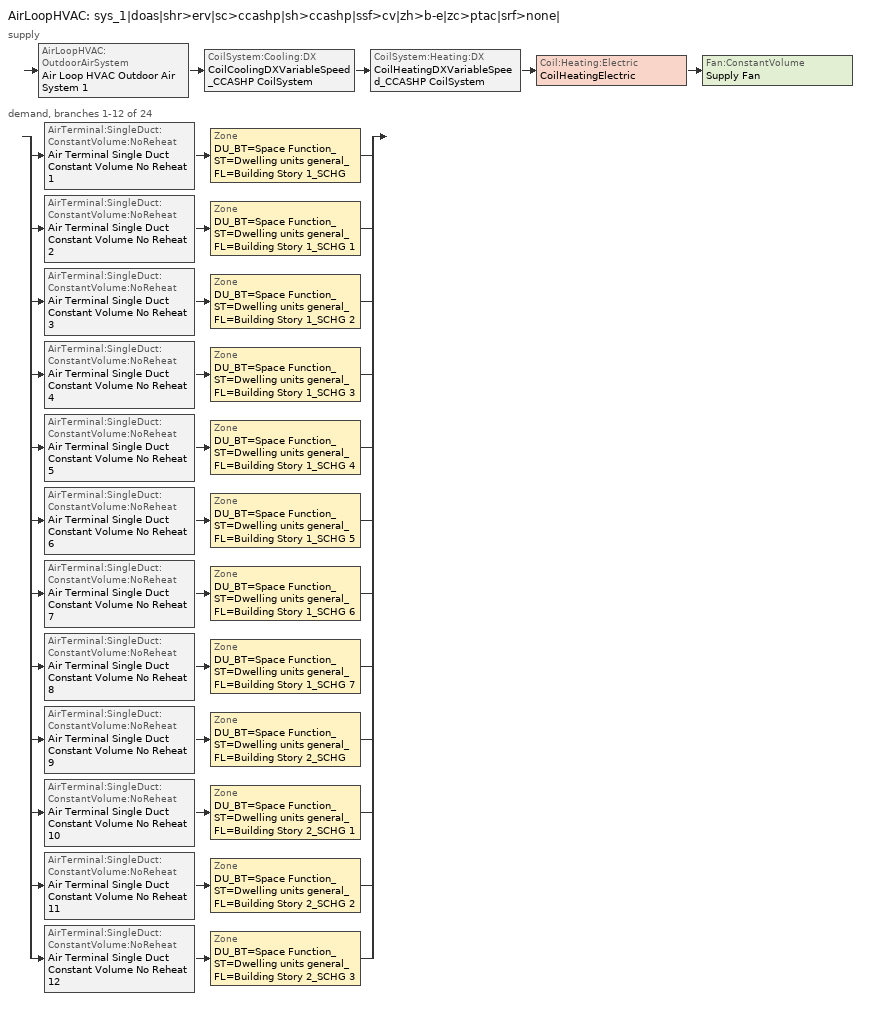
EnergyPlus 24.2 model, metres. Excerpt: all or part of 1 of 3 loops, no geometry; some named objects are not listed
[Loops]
AirLoopHVAC 'sys_1|doas|shr>erv|sc>ccashp|sh>ccashp|ssf>cv|zh>b-e|zc>ptac|srf>none|'
 supply: AirLoopHVAC:OutdoorAirSystem 'Air Loop HVAC Outdoor Air System 1' > CoilSystem:Cooling:DX 'CoilCoolingDXVariableSpeed_CCASHP CoilSystem' > CoilSystem:Heating:DX 'CoilHeatingDXVariableSpeed_CCASHP CoilSystem' > Coil:Heating:Electric 'CoilHeatingElectric' > Fan:ConstantVolume 'Supply Fan'
 demand, branches 1-12 of 24: split
  | AirTerminal:SingleDuct:ConstantVolume:NoReheat 'Air Terminal Single Duct Constant Volume No Reheat 1' > Zone 'DU_BT=Space Function_ST=Dwelling units general_FL=Building Story 1_SCHG'
  | AirTerminal:SingleDuct:ConstantVolume:NoReheat 'Air Terminal Single Duct Constant Volume No Reheat 2' > Zone 'DU_BT=Space Function_ST=Dwelling units general_FL=Building Story 1_SCHG 1'
  | AirTerminal:SingleDuct:ConstantVolume:NoReheat 'Air Terminal Single Duct Constant Volume No Reheat 3' > Zone 'DU_BT=Space Function_ST=Dwelling units general_FL=Building Story 1_SCHG 2'
  | AirTerminal:SingleDuct:ConstantVolume:NoReheat 'Air Terminal Single Duct Constant Volume No Reheat 4' > Zone 'DU_BT=Space Function_ST=Dwelling units general_FL=Building Story 1_SCHG 3'
  | AirTerminal:SingleDuct:ConstantVolume:NoReheat 'Air Terminal Single Duct Constant Volume No Reheat 5' > Zone 'DU_BT=Space Function_ST=Dwelling units general_FL=Building Story 1_SCHG 4'
  | AirTerminal:SingleDuct:ConstantVolume:NoReheat 'Air Terminal Single Duct Constant Volume No Reheat 6' > Zone 'DU_BT=Space Function_ST=Dwelling units general_FL=Building Story 1_SCHG 5'
  | AirTerminal:SingleDuct:ConstantVolume:NoReheat 'Air Terminal Single Duct Constant Volume No Reheat 7' > Zone 'DU_BT=Space Function_ST=Dwelling units general_FL=Building Story 1_SCHG 6'
  | AirTerminal:SingleDuct:ConstantVolume:NoReheat 'Air Terminal Single Duct Constant Volume No Reheat 8' > Zone 'DU_BT=Space Function_ST=Dwelling units general_FL=Building Story 1_SCHG 7'
  | AirTerminal:SingleDuct:ConstantVolume:NoReheat 'Air Terminal Single Duct Constant Volume No Reheat 9' > Zone 'DU_BT=Space Function_ST=Dwelling units general_FL=Building Story 2_SCHG'
  | AirTerminal:SingleDuct:ConstantVolume:NoReheat 'Air Terminal Single Duct Constant Volume No Reheat 10' > Zone 'DU_BT=Space Function_ST=Dwelling units general_FL=Building Story 2_SCHG 1'
  | AirTerminal:SingleDuct:ConstantVolume:NoReheat 'Air Terminal Single Duct Constant Volume No Reheat 11' > Zone 'DU_BT=Space Function_ST=Dwelling units general_FL=Building Story 2_SCHG 2'
  | AirTerminal:SingleDuct:ConstantVolume:NoReheat 'Air Terminal Single Duct Constant Volume No Reheat 12' > Zone 'DU_BT=Space Function_ST=Dwelling units general_FL=Building Story 2_SCHG 3'
[ZoneControl:Thermostat] Temperature Difference Between Cutout And Setpoint {deltaC}=0
Name | Zone or ZoneList | Control Type Schedule | Control 1
DU_BT=Space Function_ST=Dwelling units general_FL=Building Story 1_SCHG Thermostat | DU_BT=Space Function_ST=Dwelling units general_FL=Building Story 1_SCHG | DU_BT=Space Function_ST=Dwelling units general_FL=Building Story 1_SCHG Thermostat Schedule | Space Function Dwelling units general Thermostat 49
DU_BT=Space Function_ST=Dwelling units general_FL=Building Story 1_SCHG 1 Thermostat | DU_BT=Space Function_ST=Dwelling units general_FL=Building Story 1_SCHG 1 | DU_BT=Space Function_ST=Dwelling units general_FL=Building Story 1_SCHG 1 Thermostat Schedule | Space Function Dwelling units general Thermostat 52
DU_BT=Space Function_ST=Dwelling units general_FL=Building Story 1_SCHG 2 Thermostat | DU_BT=Space Function_ST=Dwelling units general_FL=Building Story 1_SCHG 2 | DU_BT=Space Function_ST=Dwelling units general_FL=Building Story 1_SCHG 2 Thermostat Schedule | Space Function Dwelling units general Thermostat 53
DU_BT=Space Function_ST=Dwelling units general_FL=Building Story 1_SCHG 3 Thermostat | DU_BT=Space Function_ST=Dwelling units general_FL=Building Story 1_SCHG 3 | DU_BT=Space Function_ST=Dwelling units general_FL=Building Story 1_SCHG 3 Thermostat Schedule | Space Function Dwelling units general Thermostat 56
DU_BT=Space Function_ST=Dwelling units general_FL=Building Story 1_SCHG 4 Thermostat | DU_BT=Space Function_ST=Dwelling units general_FL=Building Story 1_SCHG 4 | DU_BT=Space Function_ST=Dwelling units general_FL=Building Story 1_SCHG 4 Thermostat Schedule | Space Function Dwelling units general Thermostat 60
DU_BT=Space Function_ST=Dwelling units general_FL=Building Story 1_SCHG 5 Thermostat | DU_BT=Space Function_ST=Dwelling units general_FL=Building Story 1_SCHG 5 | DU_BT=Space Function_ST=Dwelling units general_FL=Building Story 1_SCHG 5 Thermostat Schedule | Space Function Dwelling units general Thermostat 62
DU_BT=Space Function_ST=Dwelling units general_FL=Building Story 1_SCHG 6 Thermostat | DU_BT=Space Function_ST=Dwelling units general_FL=Building Story 1_SCHG 6 | DU_BT=Space Function_ST=Dwelling units general_FL=Building Story 1_SCHG 6 Thermostat Schedule | Space Function Dwelling units general Thermostat 68
DU_BT=Space Function_ST=Dwelling units general_FL=Building Story 1_SCHG 7 Thermostat | DU_BT=Space Function_ST=Dwelling units general_FL=Building Story 1_SCHG 7 | DU_BT=Space Function_ST=Dwelling units general_FL=Building Story 1_SCHG 7 Thermostat Schedule | Space Function Dwelling units general Thermostat 72
DU_BT=Space Function_ST=Dwelling units general_FL=Building Story 2_SCHG Thermostat | DU_BT=Space Function_ST=Dwelling units general_FL=Building Story 2_SCHG | DU_BT=Space Function_ST=Dwelling units general_FL=Building Story 2_SCHG Thermostat Schedule | Space Function Dwelling units general Thermostat 50
DU_BT=Space Function_ST=Dwelling units general_FL=Building Story 2_SCHG 1 Thermostat | DU_BT=Space Function_ST=Dwelling units general_FL=Building Story 2_SCHG 1 | DU_BT=Space Function_ST=Dwelling units general_FL=Building Story 2_SCHG 1 Thermostat Schedule | Space Function Dwelling units general Thermostat 54
DU_BT=Space Function_ST=Dwelling units general_FL=Building Story 2_SCHG 2 Thermostat | DU_BT=Space Function_ST=Dwelling units general_FL=Building Story 2_SCHG 2 | DU_BT=Space Function_ST=Dwelling units general_FL=Building Story 2_SCHG 2 Thermostat Schedule | Space Function Dwelling units general Thermostat 55
DU_BT=Space Function_ST=Dwelling units general_FL=Building Story 2_SCHG 3 Thermostat | DU_BT=Space Function_ST=Dwelling units general_FL=Building Story 2_SCHG 3 | DU_BT=Space Function_ST=Dwelling units general_FL=Building Story 2_SCHG 3 Thermostat Schedule | Space Function Dwelling units general Thermostat 58
[ThermostatSetpoint:DualSetpoint] Heating Setpoint Temperature Schedule=NECB-G-Thermostat Setpoint-Heating; Cooling Setpoint Temperature Schedule=NECB-G-Thermostat Setpoint-Cooling
Space Function Dwelling units general Thermostat 49; Space Function Dwelling units general Thermostat 52; Space Function Dwelling units general Thermostat 53; Space Function Dwelling units general Thermostat 56; Space Function Dwelling units general Thermostat 60; Space Function Dwelling units general Thermostat 62; Space Function Dwelling units general Thermostat 68; Space Function Dwelling units general Thermostat 72; Space Function Dwelling units general Thermostat 50; Space Function Dwelling units general Thermostat 54; Space Function Dwelling units general Thermostat 55; Space Function Dwelling units general Thermostat 58
[AirTerminal:SingleDuct:ConstantVolume:NoReheat] Availability Schedule=Always On Discrete; Maximum Air Flow Rate {m3/s}=AutoSize
Air Terminal Single Duct Constant Volume No Reheat 1; Air Terminal Single Duct Constant Volume No Reheat 2; Air Terminal Single Duct Constant Volume No Reheat 3; Air Terminal Single Duct Constant Volume No Reheat 4; Air Terminal Single Duct Constant Volume No Reheat 5; Air Terminal Single Duct Constant Volume No Reheat 6; Air Terminal Single Duct Constant Volume No Reheat 7; Air Terminal Single Duct Constant Volume No Reheat 8; Air Terminal Single Duct Constant Volume No Reheat 9; Air Terminal Single Duct Constant Volume No Reheat 10; Air Terminal Single Duct Constant Volume No Reheat 11; Air Terminal Single Duct Constant Volume No Reheat 12
[ZoneHVAC:PackagedTerminalAirConditioner] Availability Schedule=Always On Discrete; Cooling Supply Air Flow Rate {m3/s}=Autosize; Heating Supply Air Flow Rate {m3/s}=Autosize; No Load Supply Air Flow Rate {m3/s}=Autosize; No Load Supply Air Flow Rate Control Set To Low Speed=Yes; Cooling Outdoor Air Flow Rate {m3/s}=1e-06; Heating Outdoor Air Flow Rate {m3/s}=1e-06; No Load Outdoor Air Flow Rate {m3/s}=1e-06; Fan Placement=DrawThrough; Supply Air Fan Operating Mode Schedule=Always Off Discrete
Name | Supply Air Fan | Heating Coil | Cooling Coil
ZoneHVACPackagedTerminalAirConditioner | FanOnOff | CoilHeatingElectric 1 | CoilCoolingDXSingleSpeed_PTAC 14kBtu/hr 9.9EER
ZoneHVACPackagedTerminalAirConditioner 1 | FanOnOff 1 | CoilHeatingElectric 2 | CoilCoolingDXSingleSpeed_PTAC 1 21kBtu/hr 9.5EER
ZoneHVACPackagedTerminalAirConditioner 2 | FanOnOff 2 | CoilHeatingElectric 3 | CoilCoolingDXSingleSpeed_PTAC 2 21kBtu/hr 9.5EER
ZoneHVACPackagedTerminalAirConditioner 3 | FanOnOff 3 | CoilHeatingElectric 4 | CoilCoolingDXSingleSpeed_PTAC 3 21kBtu/hr 9.5EER
ZoneHVACPackagedTerminalAirConditioner 4 | FanOnOff 4 | CoilHeatingElectric 5 | CoilCoolingDXSingleSpeed_PTAC 4 14kBtu/hr 9.8EER
ZoneHVACPackagedTerminalAirConditioner 5 | FanOnOff 5 | CoilHeatingElectric 6 | CoilCoolingDXSingleSpeed_PTAC 5 21kBtu/hr 9.5EER
ZoneHVACPackagedTerminalAirConditioner 6 | FanOnOff 6 | CoilHeatingElectric 7 | CoilCoolingDXSingleSpeed_PTAC 6 14kBtu/hr 9.9EER
ZoneHVACPackagedTerminalAirConditioner 7 | FanOnOff 7 | CoilHeatingElectric 8 | CoilCoolingDXSingleSpeed_PTAC 7 14kBtu/hr 9.8EER
ZoneHVACPackagedTerminalAirConditioner 8 | FanOnOff 8 | CoilHeatingElectric 9 | CoilCoolingDXSingleSpeed_PTAC 8 15kBtu/hr 9.5EER
ZoneHVACPackagedTerminalAirConditioner 9 | FanOnOff 9 | CoilHeatingElectric 10 | CoilCoolingDXSingleSpeed_PTAC 9 15kBtu/hr 9.5EER
ZoneHVACPackagedTerminalAirConditioner 10 | FanOnOff 10 | CoilHeatingElectric 11 | CoilCoolingDXSingleSpeed_PTAC 10 23kBtu/hr 9.5EER
ZoneHVACPackagedTerminalAirConditioner 11 | FanOnOff 11 | CoilHeatingElectric 12 | CoilCoolingDXSingleSpeed_PTAC 11 23kBtu/hr 9.5EER
[Fan:OnOff] Availability Schedule=Always On Discrete; Fan Total Efficiency=0.39975; Pressure Rise {Pa}=331.288; Maximum Flow Rate {m3/s}=Autosize; Motor Efficiency=0.615; Motor In Airstream Fraction=1
Name | Fan Power Ratio Function of Speed Ratio Curve | Fan Efficiency Ratio Function of Speed Ratio Curve
FanOnOff | Fan On Off Power Curve | Fan On Off Efficiency Curve
FanOnOff 1 | Fan On Off Power Curve 1 | Fan On Off Efficiency Curve 1
FanOnOff 2 | Fan On Off Power Curve 2 | Fan On Off Efficiency Curve 2
FanOnOff 3 | Fan On Off Power Curve 3 | Fan On Off Efficiency Curve 3
FanOnOff 4 | Fan On Off Power Curve 4 | Fan On Off Efficiency Curve 4
FanOnOff 5 | Fan On Off Power Curve 5 | Fan On Off Efficiency Curve 5
FanOnOff 6 | Fan On Off Power Curve 6 | Fan On Off Efficiency Curve 6
FanOnOff 7 | Fan On Off Power Curve 7 | Fan On Off Efficiency Curve 7
FanOnOff 8 | Fan On Off Power Curve 8 | Fan On Off Efficiency Curve 8
FanOnOff 9 | Fan On Off Power Curve 9 | Fan On Off Efficiency Curve 9
FanOnOff 10 | Fan On Off Power Curve 10 | Fan On Off Efficiency Curve 10
FanOnOff 11 | Fan On Off Power Curve 11 | Fan On Off Efficiency Curve 11
[Coil:Heating:Electric] Efficiency=1; Nominal Capacity {W}=Autosize
Name | Availability Schedule
CoilHeatingElectric 1; CoilHeatingElectric 2; CoilHeatingElectric 3; CoilHeatingElectric 4; CoilHeatingElectric 5; CoilHeatingElectric 6; CoilHeatingElectric 7; CoilHeatingElectric 8; CoilHeatingElectric 9; CoilHeatingElectric 10; CoilHeatingElectric 11; CoilHeatingElectric 12 | Always Off Discrete
CoilHeatingElectric | Always On Discrete
[Coil:Cooling:DX:SingleSpeed] Availability Schedule=Always On Discrete; Gross Rated Total Cooling Capacity {W}=Autosize; Gross Rated Sensible Heat Ratio=Autosize; Rated Air Flow Rate {m3/s}=Autosize; Rated Evaporator Fan Power Per Volume Flow Rate 2017 {W/(m3/s)}=773.3; Rated Evaporator Fan Power Per Volume Flow Rate 2023 {W/(m3/s)}=934.4; Total Cooling Capacity Function of Temperature Curve=DXCOOL-NECB2011-REF-CAPFT; Total Cooling Capacity Function of Flow Fraction Curve=DXCOOL-NECB2011-REF-CAPFFLOW; Energy Input Ratio Function of Temperature Curve=DXCOOL-NECB2011-REF-COOLEIRFT; Energy Input Ratio Function of Flow Fraction Curve=DXCOOL-NECB2011-REF-COOLEIRFFLOW; Part Load Fraction Correlation Curve=DXCOOL-NECB2011-REF-COOLPLFFPLR; Minimum Outdoor Dry-Bulb Temperature for Compressor Operation {C}=-25; Nominal Time for Condensate Removal to Begin {s}=0; Ratio of Initial Moisture Evaporation Rate and Steady State Latent Capacity=0; Maximum Cycling Rate {cycles/hr}=0; Latent Capacity Time Constant {s}=0; Condenser Type=AirCooled; Evaporative Condenser Effectiveness=0.9; Evaporative Condenser Air Flow Rate {m3/s}=Autosize; Evaporative Condenser Pump Rated Power Consumption {W}=Autosize; Crankcase Heater Capacity {W}=1e-06; Maximum Outdoor Dry-Bulb Temperature for Crankcase Heater Operation {C}=10; Basin Heater Capacity {W/K}=0; Basin Heater Setpoint Temperature {C}=2
Name | Gross Rated Cooling COP {W/W}
CoilCoolingDXSingleSpeed_PTAC 14kBtu/hr 9.9EER | 3.41891
CoilCoolingDXSingleSpeed_PTAC 1 21kBtu/hr 9.5EER; CoilCoolingDXSingleSpeed_PTAC 2 21kBtu/hr 9.5EER; CoilCoolingDXSingleSpeed_PTAC 3 21kBtu/hr 9.5EER; CoilCoolingDXSingleSpeed_PTAC 5 21kBtu/hr 9.5EER; CoilCoolingDXSingleSpeed_PTAC 8 15kBtu/hr 9.5EER; CoilCoolingDXSingleSpeed_PTAC 9 15kBtu/hr 9.5EER; CoilCoolingDXSingleSpeed_PTAC 10 23kBtu/hr 9.5EER; CoilCoolingDXSingleSpeed_PTAC 11 23kBtu/hr 9.5EER | 3.3002
CoilCoolingDXSingleSpeed_PTAC 4 14kBtu/hr 9.8EER | 3.40756
CoilCoolingDXSingleSpeed_PTAC 6 14kBtu/hr 9.9EER | 3.41867
CoilCoolingDXSingleSpeed_PTAC 7 14kBtu/hr 9.8EER | 3.40732
[ZoneHVAC:Baseboard:Convective:Electric] Availability Schedule=Always On Discrete; Heating Design Capacity {W}=Autosize; Efficiency=1
ZoneHVACBaseboardConvectiveElectric; ZoneHVACBaseboardConvectiveElectric 1; ZoneHVACBaseboardConvectiveElectric 2; ZoneHVACBaseboardConvectiveElectric 3; ZoneHVACBaseboardConvectiveElectric 4; ZoneHVACBaseboardConvectiveElectric 5; ZoneHVACBaseboardConvectiveElectric 6; ZoneHVACBaseboardConvectiveElectric 7; ZoneHVACBaseboardConvectiveElectric 8; ZoneHVACBaseboardConvectiveElectric 9; ZoneHVACBaseboardConvectiveElectric 10; ZoneHVACBaseboardConvectiveElectric 11
[Zone equipment]
DU_BT=Space Function_ST=Dwelling units general_FL=Building Story 1_SCHG: Air Terminal Single Duct Constant Volume No Reheat 1, ZoneHVACPackagedTerminalAirConditioner, ZoneHVACBaseboardConvectiveElectric
DU_BT=Space Function_ST=Dwelling units general_FL=Building Story 1_SCHG 1: Air Terminal Single Duct Constant Volume No Reheat 2, ZoneHVACPackagedTerminalAirConditioner 1, ZoneHVACBaseboardConvectiveElectric 1
DU_BT=Space Function_ST=Dwelling units general_FL=Building Story 1_SCHG 2: Air Terminal Single Duct Constant Volume No Reheat 3, ZoneHVACPackagedTerminalAirConditioner 2, ZoneHVACBaseboardConvectiveElectric 2
DU_BT=Space Function_ST=Dwelling units general_FL=Building Story 1_SCHG 3: Air Terminal Single Duct Constant Volume No Reheat 4, ZoneHVACPackagedTerminalAirConditioner 3, ZoneHVACBaseboardConvectiveElectric 3
DU_BT=Space Function_ST=Dwelling units general_FL=Building Story 1_SCHG 4: Air Terminal Single Duct Constant Volume No Reheat 5, ZoneHVACPackagedTerminalAirConditioner 4, ZoneHVACBaseboardConvectiveElectric 4
DU_BT=Space Function_ST=Dwelling units general_FL=Building Story 1_SCHG 5: Air Terminal Single Duct Constant Volume No Reheat 6, ZoneHVACPackagedTerminalAirConditioner 5, ZoneHVACBaseboardConvectiveElectric 5
DU_BT=Space Function_ST=Dwelling units general_FL=Building Story 1_SCHG 6: Air Terminal Single Duct Constant Volume No Reheat 7, ZoneHVACPackagedTerminalAirConditioner 6, ZoneHVACBaseboardConvectiveElectric 6
DU_BT=Space Function_ST=Dwelling units general_FL=Building Story 1_SCHG 7: Air Terminal Single Duct Constant Volume No Reheat 8, ZoneHVACPackagedTerminalAirConditioner 7, ZoneHVACBaseboardConvectiveElectric 7
DU_BT=Space Function_ST=Dwelling units general_FL=Building Story 2_SCHG: Air Terminal Single Duct Constant Volume No Reheat 9, ZoneHVACPackagedTerminalAirConditioner 8, ZoneHVACBaseboardConvectiveElectric 8
DU_BT=Space Function_ST=Dwelling units general_FL=Building Story 2_SCHG 1: Air Terminal Single Duct Constant Volume No Reheat 10, ZoneHVACPackagedTerminalAirConditioner 9, ZoneHVACBaseboardConvectiveElectric 9
DU_BT=Space Function_ST=Dwelling units general_FL=Building Story 2_SCHG 2: Air Terminal Single Duct Constant Volume No Reheat 11, ZoneHVACPackagedTerminalAirConditioner 10, ZoneHVACBaseboardConvectiveElectric 10
DU_BT=Space Function_ST=Dwelling units general_FL=Building Story 2_SCHG 3: Air Terminal Single Duct Constant Volume No Reheat 12, ZoneHVACPackagedTerminalAirConditioner 11, ZoneHVACBaseboardConvectiveElectric 11
[Sizing:Zone] Zone Cooling Design Supply Air Temperature Input Method=TemperatureDifference; Zone Cooling Design Supply Air Temperature {C}=13; Zone Cooling Design Supply Air Temperature Difference {deltaC}=11; Zone Heating Design Supply Air Temperature Input Method=TemperatureDifference; Zone Heating Design Supply Air Temperature {C}=43; Zone Heating Design Supply Air Temperature Difference {deltaC}=21; Zone Cooling Design Supply Air Humidity Ratio {kgWater/kgDryAir}=0.0085; Zone Heating Design Supply Air Humidity Ratio {kgWater/kgDryAir}=0.008; Zone Heating Sizing Factor=1.3; Zone Cooling Sizing Factor=1.1; Cooling Design Air Flow Method=DesignDay; Cooling Design Air Flow Rate {m3/s}=0; Cooling Minimum Air Flow per Zone Floor Area {m3/s-m2}=0.000762; Cooling Minimum Air Flow {m3/s}=0; Cooling Minimum Air Flow Fraction=0; Heating Design Air Flow Method=DesignDay; Heating Design Air Flow Rate {m3/s}=0; Heating Maximum Air Flow per Zone Floor Area {m3/s-m2}=0.002032; Heating Maximum Air Flow {m3/s}=0.141576; Heating Maximum Air Flow Fraction=0.3; Account for Dedicated Outdoor Air System=No; Zone Load Sizing Method=Sensible Load Only No Latent Load; Zone Latent Cooling Design Supply Air Humidity Ratio Input Method=HumidityRatioDifference; Zone Cooling Design Supply Air Humidity Ratio Difference {kgWater/kgDryAir}=0.005; Zone Latent Heating Design Supply Air Humidity Ratio Input Method=HumidityRatioDifference; Zone Humidification Design Supply Air Humidity Ratio Difference {kgWater/kgDryAir}=0.005; Type of Space Sum to Use=Coincident
Name | Design Specification Outdoor Air Object
DU_BT=Space Function_ST=Dwelling units general_FL=Building Story 1_SCHG | DU_BT=Space Function_ST=Dwelling units general_FL=Building Story 1_SCHG DSOA Space List
DU_BT=Space Function_ST=Dwelling units general_FL=Building Story 1_SCHG 1 | DU_BT=Space Function_ST=Dwelling units general_FL=Building Story 1_SCHG 1 DSOA Space List
DU_BT=Space Function_ST=Dwelling units general_FL=Building Story 1_SCHG 2 | DU_BT=Space Function_ST=Dwelling units general_FL=Building Story 1_SCHG 2 DSOA Space List
DU_BT=Space Function_ST=Dwelling units general_FL=Building Story 1_SCHG 3 | DU_BT=Space Function_ST=Dwelling units general_FL=Building Story 1_SCHG 3 DSOA Space List
DU_BT=Space Function_ST=Dwelling units general_FL=Building Story 1_SCHG 4 | DU_BT=Space Function_ST=Dwelling units general_FL=Building Story 1_SCHG 4 DSOA Space List
DU_BT=Space Function_ST=Dwelling units general_FL=Building Story 1_SCHG 5 | DU_BT=Space Function_ST=Dwelling units general_FL=Building Story 1_SCHG 5 DSOA Space List
DU_BT=Space Function_ST=Dwelling units general_FL=Building Story 1_SCHG 6 | DU_BT=Space Function_ST=Dwelling units general_FL=Building Story 1_SCHG 6 DSOA Space List
DU_BT=Space Function_ST=Dwelling units general_FL=Building Story 1_SCHG 7 | DU_BT=Space Function_ST=Dwelling units general_FL=Building Story 1_SCHG 7 DSOA Space List
DU_BT=Space Function_ST=Dwelling units general_FL=Building Story 2_SCHG | DU_BT=Space Function_ST=Dwelling units general_FL=Building Story 2_SCHG DSOA Space List
DU_BT=Space Function_ST=Dwelling units general_FL=Building Story 2_SCHG 1 | DU_BT=Space Function_ST=Dwelling units general_FL=Building Story 2_SCHG 1 DSOA Space List
DU_BT=Space Function_ST=Dwelling units general_FL=Building Story 2_SCHG 2 | DU_BT=Space Function_ST=Dwelling units general_FL=Building Story 2_SCHG 2 DSOA Space List
DU_BT=Space Function_ST=Dwelling units general_FL=Building Story 2_SCHG 3 | DU_BT=Space Function_ST=Dwelling units general_FL=Building Story 2_SCHG 3 DSOA Space List
[Controller:MechanicalVentilation]
Controller Mechanical Ventilation 1: Availability Schedule=sys_1|doas|shr>none|sc>ccashp|sh>ccashp|ssf>cv|zh>b-e|zc>ptac|srf>none| Occ Sch; Demand Controlled Ventilation=No; System Outdoor Air Method=ZoneSum; Zone or ZoneList Name 1=DU_BT=Space Function_ST=Dwelling units general_FL=Building Story 1_SCHG; Design Specification Outdoor Air Object Name 1=Space Function Dwelling units general Ventilation; Zone or ZoneList Name 2=DU_BT=Space Function_ST=Dwelling units general_FL=Building Story 1_SCHG 1; Design Specification Outdoor Air Object Name 2=Space Function Dwelling units general Ventilation; Zone or ZoneList Name 3=DU_BT=Space Function_ST=Dwelling units general_FL=Building Story 1_SCHG 2; Design Specification Outdoor Air Object Name 3=Space Function Dwelling units general Ventilation; Zone or ZoneList Name 4=DU_BT=Space Function_ST=Dwelling units general_FL=Building Story 1_SCHG 3; Design Specification Outdoor Air Object Name 4=Space Function Dwelling units general Ventilation; Zone or ZoneList Name 5=DU_BT=Space Function_ST=Dwelling units general_FL=Building Story 1_SCHG 4; Design Specification Outdoor Air Object Name 5=Space Function Dwelling units general Ventilation; Zone or ZoneList Name 6=DU_BT=Space Function_ST=Dwelling units general_FL=Building Story 1_SCHG 5; Design Specification Outdoor Air Object Name 6=Space Function Dwelling units general Ventilation; Zone or ZoneList Name 7=DU_BT=Space Function_ST=Dwelling units general_FL=Building Story 1_SCHG 6; Design Specification Outdoor Air Object Name 7=Space Function Dwelling units general Ventilation; Zone or ZoneList Name 8=DU_BT=Space Function_ST=Dwelling units general_FL=Building Story 1_SCHG 7; Design Specification Outdoor Air Object Name 8=Space Function Dwelling units general Ventilation; Zone or ZoneList Name 9=DU_BT=Space Function_ST=Dwelling units general_FL=Building Story 2_SCHG; Design Specification Outdoor Air Object Name 9=Space Function Dwelling units general Ventilation; Zone or ZoneList Name 10=DU_BT=Space Function_ST=Dwelling units general_FL=Building Story 2_SCHG 1; Design Specification Outdoor Air Object Name 10=Space Function Dwelling units general Ventilation; Zone or ZoneList Name 11=DU_BT=Space Function_ST=Dwelling units general_FL=Building Story 2_SCHG 2; Design Specification Outdoor Air Object Name 11=Space Function Dwelling units general Ventilation; Zone or ZoneList Name 12=DU_BT=Space Function_ST=Dwelling units general_FL=Building Story 2_SCHG 3; Design Specification Outdoor Air Object Name 12=Space Function Dwelling units general Ventilation; Zone or ZoneList Name 13=DU_BT=Space Function_ST=Dwelling units general_FL=Building Story 2_SCHG 4; Design Specification Outdoor Air Object Name 13=Space Function Dwelling units general Ventilation; Zone or ZoneList Name 14=DU_BT=Space Function_ST=Dwelling units general_FL=Building Story 2_SCHG 5; Design Specification Outdoor Air Object Name 14=Space Function Dwelling units general Ventilation; Zone or ZoneList Name 15=DU_BT=Space Function_ST=Dwelling units general_FL=Building Story 2_SCHG 6; Design Specification Outdoor Air Object Name 15=Space Function Dwelling units general Ventilation; Zone or ZoneList Name 16=DU_BT=Space Function_ST=Dwelling units general_FL=Building Story 2_SCHG 7; Design Specification Outdoor Air Object Name 16=Space Function Dwelling units general Ventilation; Zone or ZoneList Name 17=DU_BT=Space Function_ST=Dwelling units general_FL=Building Story 3_SCHG; Design Specification Outdoor Air Object Name 17=Space Function Dwelling units general Ventilation; Zone or ZoneList Name 18=DU_BT=Space Function_ST=Dwelling units general_FL=Building Story 3_SCHG 1; Design Specification Outdoor Air Object Name 18=Space Function Dwelling units general Ventilation; Zone or ZoneList Name 19=DU_BT=Space Function_ST=Dwelling units general_FL=Building Story 3_SCHG 2; Design Specification Outdoor Air Object Name 19=Space Function Dwelling units general Ventilation; Zone or ZoneList Name 20=DU_BT=Space Function_ST=Dwelling units general_FL=Building Story 3_SCHG 3; Design Specification Outdoor Air Object Name 20=Space Function Dwelling units general Ventilation; Zone or ZoneList Name 21=DU_BT=Space Function_ST=Dwelling units general_FL=Building Story 3_SCHG 4; Design Specification Outdoor Air Object Name 21=Space Function Dwelling units general Ventilation; Zone or ZoneList Name 22=DU_BT=Space Function_ST=Dwelling units general_FL=Building Story 3_SCHG 5; Design Specification Outdoor Air Object Name 22=Space Function Dwelling units general Ventilation; Zone or ZoneList Name 23=DU_BT=Space Function_ST=Dwelling units general_FL=Building Story 3_SCHG 6; Design Specification Outdoor Air Object Name 23=Space Function Dwelling units general Ventilation; Zone or ZoneList Name 24=DU_BT=Space Function_ST=Dwelling units general_FL=Building Story 3_SCHG 7; Design Specification Outdoor Air Object Name 24=Space Function Dwelling units general Ventilation
[DesignSpecification:OutdoorAir]
Space Function Dwelling units general Ventilation: Outdoor Air Method=Sum; Outdoor Air Flow per Person {m3/s-person}=0.00235974; Outdoor Air Flow per Zone Floor Area {m3/s-m2}=0.0003048; Outdoor Air Flow per Zone {m3/s}=0; Outdoor Air Flow Air Changes per Hour {1/hr}=0
[DesignSpecification:OutdoorAir:SpaceList] Space Design Specification Outdoor Air Object Name 1=Space Function Dwelling units general Ventilation
Name | Space Name 1
DU_BT=Space Function_ST=Dwelling units general_FL=Building Story 1_SCHG DSOA Space List | G N2 Apartment
DU_BT=Space Function_ST=Dwelling units general_FL=Building Story 1_SCHG 1 DSOA Space List | G NE Apartment
DU_BT=Space Function_ST=Dwelling units general_FL=Building Story 1_SCHG 2 DSOA Space List | Office
DU_BT=Space Function_ST=Dwelling units general_FL=Building Story 1_SCHG 3 DSOA Space List | G NW Apartment
DU_BT=Space Function_ST=Dwelling units general_FL=Building Story 1_SCHG 4 DSOA Space List | G S2 Apartment
DU_BT=Space Function_ST=Dwelling units general_FL=Building Story 1_SCHG 5 DSOA Space List | G SW Apartment
DU_BT=Space Function_ST=Dwelling units general_FL=Building Story 1_SCHG 6 DSOA Space List | G N1 Apartment
DU_BT=Space Function_ST=Dwelling units general_FL=Building Story 1_SCHG 7 DSOA Space List | G S1 Apartment
DU_BT=Space Function_ST=Dwelling units general_FL=Building Story 2_SCHG DSOA Space List | M N2 Apartment
DU_BT=Space Function_ST=Dwelling units general_FL=Building Story 2_SCHG 1 DSOA Space List | M N1 Apartment
DU_BT=Space Function_ST=Dwelling units general_FL=Building Story 2_SCHG 2 DSOA Space List | M NW Apartment
DU_BT=Space Function_ST=Dwelling units general_FL=Building Story 2_SCHG 3 DSOA Space List | M NE Apartment
[AirLoopHVAC]
sys_1|doas|shr>erv|sc>ccashp|sh>ccashp|ssf>cv|zh>b-e|zc>ptac|srf>none|: Design Supply Air Flow Rate {m3/s}=AutoSize; Design Return Air Flow Fraction of Supply Air Flow=1
[Sizing:System]
sys_1|doas|shr>erv|sc>ccashp|sh>ccashp|ssf>cv|zh>b-e|zc>ptac|srf>none|: Type of Load to Size On=VentilationRequirement; Design Outdoor Air Flow Rate {m3/s}=Autosize; Central Heating Maximum System Air Flow Ratio=1; Preheat Design Temperature {C}=7; Preheat Design Humidity Ratio {kgWater/kgDryAir}=0.008; Precool Design Temperature {C}=13; Precool Design Humidity Ratio {kgWater/kgDryAir}=0.008; Central Cooling Design Supply Air Temperature {C}=13; Central Heating Design Supply Air Temperature {C}=22; Type of Zone Sum to Use=NonCoincident; 100% Outdoor Air in Cooling=Yes; 100% Outdoor Air in Heating=Yes; Central Cooling Design Supply Air Humidity Ratio {kgWater/kgDryAir}=0.0085; Central Heating Design Supply Air Humidity Ratio {kgWater/kgDryAir}=0.008; Cooling Supply Air Flow Rate Method=DesignDay; Cooling Supply Air Flow Rate {m3/s}=0; Cooling Supply Air Flow Rate Per Floor Area {m3/s-m2}=0.00996765; Cooling Fraction of Autosized Cooling Supply Air Flow Rate=1; Cooling Supply Air Flow Rate Per Unit Cooling Capacity {m3/s-W}=3.94755e-05; Heating Supply Air Flow Rate Method=DesignDay; Heating Supply Air Flow Rate {m3/s}=0; Heating Supply Air Flow Rate Per Floor Area {m3/s-m2}=0.00996765; Heating Fraction of Autosized Heating Supply Air Flow Rate=1; Heating Fraction of Autosized Cooling Supply Air Flow Rate=1; Heating Supply Air Flow Rate Per Unit Heating Capacity {m3/s-W}=3.15882e-05; System Outdoor Air Method=ZoneSum; Zone Maximum Outdoor Air Fraction=1; Cooling Design Capacity Method=CoolingDesignCapacity; Cooling Design Capacity {W}=Autosize; Cooling Design Capacity Per Floor Area {W/m2}=234.7; Fraction of Autosized Cooling Design Capacity=1; Heating Design Capacity Method=HeatingDesignCapacity; Heating Design Capacity {W}=Autosize; Heating Design Capacity Per Floor Area {W/m2}=157; Fraction of Autosized Heating Design Capacity=1; Central Cooling Capacity Control Method=OnOff; Occupant Diversity=Autosize
[Controller:OutdoorAir]
Controller Outdoor Air 1: Minimum Outdoor Air Flow Rate {m3/s}=Autosize; Maximum Outdoor Air Flow Rate {m3/s}=Autosize; Economizer Control Type=NoEconomizer; Economizer Control Action Type=ModulateFlow; Economizer Maximum Limit Dry-Bulb Temperature {C}=28; Economizer Maximum Limit Enthalpy {J/kg}=64000; Economizer Minimum Limit Dry-Bulb Temperature {C}=-100; Lockout Type=NoLockout; Minimum Limit Type=FixedMinimum; Minimum Outdoor Air Schedule=sys_1|doas|shr>none|sc>ccashp|sh>ccashp|ssf>cv|zh>b-e|zc>ptac|srf>none| Occ Sch; Mechanical Ventilation Controller=Controller Mechanical Ventilation 1; High Humidity Control=No; High Humidity Outdoor Air Flow Ratio=1; Control High Indoor Humidity Based on Outdoor Humidity Ratio=Yes; Heat Recovery Bypass Control Type=BypassWhenWithinEconomizerLimits; Economizer Operation Staging=InterlockedWithMechanicalCooling
[HeatExchanger:AirToAir:SensibleAndLatent]
sys_1|doas|shr>none|sc>ccashp|sh>ccashp|ssf>cv|zh>b-e|zc>ptac|srf>none| ERV: Availability Schedule=Always On Discrete; Nominal Supply Air Flow Rate {m3/s}=Autosize; Sensible Effectiveness at 100% Heating Air Flow=0.5; Latent Effectiveness at 100% Heating Air Flow=0.5; Sensible Effectiveness at 100% Cooling Air Flow=0.5; Latent Effectiveness at 100% Cooling Air Flow=0.5; Nominal Electric Power {W}=858.909; Supply Air Outlet Temperature Control=Yes; Heat Exchanger Type=Rotary; Frost Control Type=ExhaustOnly; Threshold Temperature {C}=-23.3; Initial Defrost Time Fraction=0.167; Rate of Defrost Time Fraction Increase {1/K}=1.44; Economizer Lockout=Yes; Sensible Effectiveness of Heating Air Flow Curve=sys_1|doas|shr>none|sc>ccashp|sh>ccashp|ssf>cv|zh>b-e|zc>ptac|srf>none| ERV_SensHeatEff 1; Latent Effectiveness of Heating Air Flow Curve=sys_1|doas|shr>none|sc>ccashp|sh>ccashp|ssf>cv|zh>b-e|zc>ptac|srf>none| ERV_LatHeatEff 1; Sensible Effectiveness of Cooling Air Flow Curve=sys_1|doas|shr>none|sc>ccashp|sh>ccashp|ssf>cv|zh>b-e|zc>ptac|srf>none| ERV_SensCoolEff 1; Latent Effectiveness of Cooling Air Flow Curve=sys_1|doas|shr>none|sc>ccashp|sh>ccashp|ssf>cv|zh>b-e|zc>ptac|srf>none| ERV_LatCoolEff 1
[SetpointManager:OutdoorAirPretreat]
Setpoint Manager Outdoor Air Pretreat 1: Control Variable=Temperature; Minimum Setpoint Temperature {C}=-99; Maximum Setpoint Temperature {C}=99; Minimum Setpoint Humidity Ratio {kgWater/kgDryAir}=1e-05; Maximum Setpoint Humidity Ratio {kgWater/kgDryAir}=1; Setpoint Node or NodeList=sys_1|doas|shr>none|sc>ccashp|sh>ccashp|ssf>cv|zh>b-e|zc>ptac|srf>none| ERV Primary Outlet Air Node
[SetpointManager:MixedAir] Control Variable=Temperature
Name | Setpoint Node or NodeList
sys_1|doas|shr>erv|sc>ccashp|sh>ccashp|ssf>cv|zh>b-e|zc>ptac|srf>none| Mixed Air Node OS Default SPM | sys_1|doas|shr>erv|sc>ccashp|sh>ccashp|ssf>cv|zh>b-e|zc>ptac|srf>none| Mixed Air Node
CoilCoolingDXVariableSpeed_CCASHP Outlet Air Node OS Default SPM | CoilCoolingDXVariableSpeed_CCASHP Outlet Air Node
CoilHeatingDXVariableSpeed_CCASHP Outlet Air Node OS Default SPM | CoilHeatingDXVariableSpeed_CCASHP Outlet Air Node
CoilHeatingElectric Outlet Air Node OS Default SPM | CoilHeatingElectric Outlet Air Node
[CoilSystem:Cooling:DX]
CoilCoolingDXVariableSpeed_CCASHP CoilSystem: Cooling Coil=CoilCoolingDXVariableSpeed_CCASHP
[Coil:Cooling:DX:VariableSpeed]
CoilCoolingDXVariableSpeed_CCASHP: Number of Speeds=1; Nominal Speed Level=1; Gross Rated Total Cooling Capacity At Selected Nominal Speed Level {W}=30245.9; Rated Air Flow Rate At Selected Nominal Speed Level {m3/s}=AutoSize; Nominal Time for Condensate to Begin Leaving the Coil {s}=0; Initial Moisture Evaporation Rate Divided by Steady-State AC Latent Capacity=0; Maximum Cycling Rate {cycles/hr}=2.5; Latent Capacity Time Constant {s}=60; Fan Delay Time {s}=60; Energy Part Load Fraction Curve=Mitsubishi Hyper Heating VRF Outdoor Unit CPLFFPLR curve; Condenser Type=AirCooled; Evaporative Condenser Pump Rated Power Consumption {W}=0; Crankcase Heater Capacity {W}=1e-06; Maximum Outdoor Dry-Bulb Temperature for Crankcase Heater Operation {C}=10; Minimum Outdoor Dry-Bulb Temperature for Compressor Operation {C}=-25; Basin Heater Capacity {W/K}=0; Basin Heater Setpoint Temperature {C}=2; Speed Reference Unit Gross Rated Total Cooling Capacity 1 {W}=8914.19; Speed Reference Unit Gross Rated Sensible Heat Ratio 1=0.79; Speed Reference Unit Gross Rated Cooling COP 1 {W/W}=4.35; Speed Reference Unit Rated Air Flow Rate 1 {m3/s}=0.944; Speed Rated Evaporator Fan Power Per Volume Flow Rate 2017 1 {W/(m3/s)}=773.3; Speed Rated Evaporator Fan Power Per Volume Flow Rate 2023 1 {W/(m3/s)}=934.4; Speed Total Cooling Capacity Function of Temperature Curve Name 1=Mitsubishi Hyper Heating VRF Outdoor Unit CCAPFT curve; Speed Total Cooling Capacity Function of Air Flow Fraction Curve Name 1=Mitsubishi Hyper Heating VRF Outdoor Unit CCAPFFF curve; Speed Energy Input Ratio Function of Temperature Curve Name 1=Mitsubishi Hyper Heating VRF Outdoor Unit CEIRFT curve; Speed Energy Input Ratio Function of Air Flow Fraction Curve Name 1=Mitsubishi Hyper Heating VRF Outdoor Unit CEIRFFF curve
[CoilSystem:Heating:DX]
CoilHeatingDXVariableSpeed_CCASHP CoilSystem: Heating Coil=CoilHeatingDXVariableSpeed_CCASHP
[Coil:Heating:DX:VariableSpeed]
CoilHeatingDXVariableSpeed_CCASHP: Number of Speeds=1; Nominal Speed Level=1; Rated Heating Capacity At Selected Nominal Speed Level {W}=30245.9; Rated Air Flow Rate At Selected Nominal Speed Level {m3/s}=AutoSize; Energy Part Load Fraction Curve=Mitsubishi Hyper Heating VRF Outdoor Unit HPLFFPLR curve; Defrost Energy Input Ratio Function of Temperature Curve=Mitsubishi Hyper Heating VRF Outdoor Unit Defrost HEIRFT curve; Minimum Outdoor Dry-Bulb Temperature for Compressor Operation {C}=-25; Maximum Outdoor Dry-Bulb Temperature for Defrost Operation {C}=5; Crankcase Heater Capacity {W}=1e-06; Maximum Outdoor Dry-Bulb Temperature for Crankcase Heater Operation {C}=10; Defrost Strategy=ReverseCycle; Defrost Control=OnDemand; Defrost Time Period Fraction=0.166667; Resistive Defrost Heater Capacity {W}=AutoSize; Speed Reference Unit Gross Rated Heating Capacity 1 {W}=9124.85; Speed Reference Unit Gross Rated Heating COP 1 {W/W}=4.76155; Speed Reference Unit Rated Air Flow Rate 1 {m3/s}=0.653; Speed Rated Supply Air Fan Power Per Volume Flow Rate 2017 1 {W/(m3/s)}=773.3; Speed Rated Supply Air Fan Power Per Volume Flow Rate 2023 1 {W/(m3/s)}=934.4; Speed Heating Capacity Function of Temperature Curve Name 1=Mitsubishi Hyper Heating VRF Outdoor Unit HCAPFT curve; Speed Total  Heating Capacity Function of Air Flow Fraction Curve Name 1=Mitsubishi Hyper Heating VRF Outdoor Unit HCAPFFF curve; Speed Energy Input Ratio Function of Temperature Curve Name 1=Mitsubishi Hyper Heating VRF Outdoor Unit HEIRFT curve; Speed Energy Input Ratio Function of Air Flow Fraction Curve Name 1=Mitsubishi Hyper Heating VRF Outdoor Unit HEIRFFF curve
[Fan:ConstantVolume]
Supply Fan: Availability Schedule=sys_1|doas|shr>none|sc>ccashp|sh>ccashp|ssf>cv|zh>b-e|zc>ptac|srf>none| Occ Sch; Fan Total Efficiency=0.39975; Pressure Rise {Pa}=640; Maximum Flow Rate {m3/s}=AutoSize; Motor Efficiency=0.615; Motor In Airstream Fraction=1
[SetpointManager:Scheduled]
Setpoint Manager Scheduled 1: Control Variable=Temperature; Schedule=Schedule Ruleset 3; Setpoint Node or NodeList=sys_1|doas|shr>erv|sc>ccashp|sh>ccashp|ssf>cv|zh>b-e|zc>ptac|srf>none| Supply Outlet Node
[Schedule:Day:Interval]
NECB-G-Thermostat Setpoint-Heating Sun|Hol Day; NECB-G-Thermostat Setpoint-Heating Default|Wkdy Day; NECB-G-Thermostat Setpoint-Heating Sat Day; NECB-G-Thermostat Setpoint-Heating Default: No, 01:00, 22, 07:00, 18, 08:00, 20, 24:00, 22
NECB-G-Thermostat Setpoint-Cooling Sun|Hol Day; NECB-G-Thermostat Setpoint-Cooling Default|Wkdy Day; NECB-G-Thermostat Setpoint-Cooling Sat Day; NECB-G-Thermostat Setpoint-Cooling Default: No, 24:00, 24
Schedule Day 8; sys_1|doas|shr>none|sc>ccashp|sh>ccashp|ssf>cv|zh>b-e|zc>ptac|srf>none| Occ Sch Default; Schedule Day 7; sys_1|doas|shr>none|sc>ccashp|sh>ccashp|ssf>cv|zh>b-e|zc>ptac|srf>none| Occ Sch Summer Design Day; sys_1|doas|shr>none|sc>ccashp|sh>ccashp|ssf>cv|zh>b-e|zc>ptac|srf>none| Occ Sch Winter Design Day: No, 24:00, 1
Schedule Day 6: No, 24:00, 20
[Schedule:Week:Daily]
NECB-G-Thermostat Setpoint-Heating Week Rule - Jan1-Dec31: NECB-G-Thermostat Setpoint-Heating Sun|Hol Day, NECB-G-Thermostat Setpoint-Heating Default|Wkdy Day, NECB-G-Thermostat Setpoint-Heating Default|Wkdy Day, NECB-G-Thermostat Setpoint-Heating Default|Wkdy Day, NECB-G-Thermostat Setpoint-Heating Default|Wkdy Day, NECB-G-Thermostat Setpoint-Heating Default|Wkdy Day, NECB-G-Thermostat Setpoint-Heating Sat Day, NECB-G-Thermostat Setpoint-Heating Default, NECB-G-Thermostat Setpoint-Heating Default, NECB-G-Thermostat Setpoint-Heating Default, NECB-G-Thermostat Setpoint-Heating Default, NECB-G-Thermostat Setpoint-Heating Default
NECB-G-Thermostat Setpoint-Cooling Week Rule - Jan1-Dec31: NECB-G-Thermostat Setpoint-Cooling Sun|Hol Day, NECB-G-Thermostat Setpoint-Cooling Default|Wkdy Day, NECB-G-Thermostat Setpoint-Cooling Default|Wkdy Day, NECB-G-Thermostat Setpoint-Cooling Default|Wkdy Day, NECB-G-Thermostat Setpoint-Cooling Default|Wkdy Day, NECB-G-Thermostat Setpoint-Cooling Default|Wkdy Day, NECB-G-Thermostat Setpoint-Cooling Sat Day, NECB-G-Thermostat Setpoint-Cooling Default, NECB-G-Thermostat Setpoint-Cooling Default, NECB-G-Thermostat Setpoint-Cooling Default, NECB-G-Thermostat Setpoint-Cooling Default, NECB-G-Thermostat Setpoint-Cooling Default
sys_1|doas|shr>none|sc>ccashp|sh>ccashp|ssf>cv|zh>b-e|zc>ptac|srf>none| Occ Sch Week Rule - Jan1-Dec31: Schedule Day 8, sys_1|doas|shr>none|sc>ccashp|sh>ccashp|ssf>cv|zh>b-e|zc>ptac|srf>none| Occ Sch Default, sys_1|doas|shr>none|sc>ccashp|sh>ccashp|ssf>cv|zh>b-e|zc>ptac|srf>none| Occ Sch Default, sys_1|doas|shr>none|sc>ccashp|sh>ccashp|ssf>cv|zh>b-e|zc>ptac|srf>none| Occ Sch Default, sys_1|doas|shr>none|sc>ccashp|sh>ccashp|ssf>cv|zh>b-e|zc>ptac|srf>none| Occ Sch Default, sys_1|doas|shr>none|sc>ccashp|sh>ccashp|ssf>cv|zh>b-e|zc>ptac|srf>none| Occ Sch Default, Schedule Day 7, sys_1|doas|shr>none|sc>ccashp|sh>ccashp|ssf>cv|zh>b-e|zc>ptac|srf>none| Occ Sch Default, sys_1|doas|shr>none|sc>ccashp|sh>ccashp|ssf>cv|zh>b-e|zc>ptac|srf>none| Occ Sch Summer Design Day, sys_1|doas|shr>none|sc>ccashp|sh>ccashp|ssf>cv|zh>b-e|zc>ptac|srf>none| Occ Sch Winter Design Day, sys_1|doas|shr>none|sc>ccashp|sh>ccashp|ssf>cv|zh>b-e|zc>ptac|srf>none| Occ Sch Default, sys_1|doas|shr>none|sc>ccashp|sh>ccashp|ssf>cv|zh>b-e|zc>ptac|srf>none| Occ Sch Default
Schedule Ruleset 3 Week Rule - Jan1-Dec31: Schedule Day 6, Schedule Day 6, Schedule Day 6, Schedule Day 6, Schedule Day 6, Schedule Day 6, Schedule Day 6, Schedule Day 6, Schedule Day 6, Schedule Day 6, Schedule Day 6, Schedule Day 6
[Schedule:Year]
NECB-G-Thermostat Setpoint-Heating: NECB-G-Thermostat Setpoint-Heating Week Rule - Jan1-Dec31, 1, 1, 12, 31
NECB-G-Thermostat Setpoint-Cooling: NECB-G-Thermostat Setpoint-Cooling Week Rule - Jan1-Dec31, 1, 1, 12, 31
sys_1|doas|shr>none|sc>ccashp|sh>ccashp|ssf>cv|zh>b-e|zc>ptac|srf>none| Occ Sch: sys_1|doas|shr>none|sc>ccashp|sh>ccashp|ssf>cv|zh>b-e|zc>ptac|srf>none| Occ Sch Week Rule - Jan1-Dec31, 1, 1, 12, 31
Schedule Ruleset 3: Schedule Ruleset 3 Week Rule - Jan1-Dec31, 1, 1, 12, 31
[Schedule:Compact]
DU_BT=Space Function_ST=Dwelling units general_FL=Building Story 1_SCHG Thermostat Schedule; DU_BT=Space Function_ST=Dwelling units general_FL=Building Story 1_SCHG 1 Thermostat Schedule; DU_BT=Space Function_ST=Dwelling units general_FL=Building Story 1_SCHG 2 Thermostat Schedule; DU_BT=Space Function_ST=Dwelling units general_FL=Building Story 1_SCHG 3 Thermostat Schedule; DU_BT=Space Function_ST=Dwelling units general_FL=Building Story 1_SCHG 4 Thermostat Schedule; DU_BT=Space Function_ST=Dwelling units general_FL=Building Story 1_SCHG 5 Thermostat Schedule; DU_BT=Space Function_ST=Dwelling units general_FL=Building Story 1_SCHG 6 Thermostat Schedule; DU_BT=Space Function_ST=Dwelling units general_FL=Building Story 1_SCHG 7 Thermostat Schedule; DU_BT=Space Function_ST=Dwelling units general_FL=Building Story 2_SCHG Thermostat Schedule; DU_BT=Space Function_ST=Dwelling units general_FL=Building Story 2_SCHG 1 Thermostat Schedule; DU_BT=Space Function_ST=Dwelling units general_FL=Building Story 2_SCHG 2 Thermostat Schedule; DU_BT=Space Function_ST=Dwelling units general_FL=Building Story 2_SCHG 3 Thermostat Schedule: Through: 12/31, For: AllDays, Until: 24:00, 4
[Schedule:Constant]
Name | Hourly Value
Always On Discrete | 1
Always Off Discrete | 0
[Curve:Exponent] Coefficient1 Constant=1; Coefficient2 Constant=0; Coefficient3 Constant=0; Minimum Value of x {BasedOnField A2}=0; Maximum Value of x {BasedOnField A2}=1
Fan On Off Power Curve; Fan On Off Power Curve 1; Fan On Off Power Curve 2; Fan On Off Power Curve 3; Fan On Off Power Curve 4; Fan On Off Power Curve 5; Fan On Off Power Curve 6; Fan On Off Power Curve 7; Fan On Off Power Curve 8; Fan On Off Power Curve 9; Fan On Off Power Curve 10; Fan On Off Power Curve 11
[Curve:Cubic] Maximum Value of x {BasedOnField A2}=1
Name | Coefficient1 Constant | Coefficient2 x | Coefficient3 x**2 | Coefficient4 x**3 | Minimum Value of x {BasedOnField A2}
Fan On Off Efficiency Curve; Fan On Off Efficiency Curve 1; Fan On Off Efficiency Curve 2; Fan On Off Efficiency Curve 3; Fan On Off Efficiency Curve 4; Fan On Off Efficiency Curve 5; Fan On Off Efficiency Curve 6; Fan On Off Efficiency Curve 7; Fan On Off Efficiency Curve 8; Fan On Off Efficiency Curve 9; Fan On Off Efficiency Curve 10; Fan On Off Efficiency Curve 11 | 1 | 0 | 0 | 0 | 0
DXCOOL-NECB2011-REF-COOLPLFFPLR | 0.0277 | 4.9151 | -8.184 | 4.2702 | 0.7
[Curve:Biquadratic]
Name | Coefficient1 Constant | Coefficient2 x | Coefficient3 x**2 | Coefficient4 y | Coefficient5 y**2 | Coefficient6 x*y | Minimum Value of x {BasedOnField A2} | Maximum Value of x {BasedOnField A2} | Minimum Value of y {BasedOnField A3} | Maximum Value of y {BasedOnField A3}
DXCOOL-NECB2011-REF-CAPFT | 0.867905 | 0.0142459 | 0.00055436 | -0.0075575 | 3.3e-05 | -0.0001918 | 13 | 24 | 24 | 46
DXCOOL-NECB2011-REF-COOLEIRFT | 0.114171 | 0.0281822 | -0.0004199 | 0.0214108 | 0.000161028 | -0.000679104 | 13 | 24 | 24 | 46
Mitsubishi Hyper Heating VRF Outdoor Unit CCAPFT curve | 0.041806 | 0.0640406 | -0.000556932 | 0.00840778 | -0.00010814 | -0.000333479 | 15 | 24 | -5 | 43
Mitsubishi Hyper Heating VRF Outdoor Unit CEIRFT curve | 1.51115 | -0.0599811 | 0.000969596 | -0.00845921 | 0.000389855 | 0.000125837 | 15 | 24 | -5 | 43
Mitsubishi Hyper Heating VRF Outdoor Unit HCAPFT curve | 1.04243 | 0.0320234 | -0.00158028 | 0.0255781 | -0.000168303 | -0.00103771 | 15 | 27.2 | -25 | 15
Mitsubishi Hyper Heating VRF Outdoor Unit HEIRFT curve | 1.2246 | 0.0053626 | -0.000269902 | -0.0415824 | 0.000500483 | 0.000352842 | 15 | 27.2 | -25 | 15
[Curve:Quadratic]
Name | Coefficient1 Constant | Coefficient2 x | Coefficient3 x**2 | Minimum Value of x {BasedOnField A2} | Maximum Value of x {BasedOnField A2}
DXCOOL-NECB2011-REF-CAPFFLOW; Mitsubishi Hyper Heating VRF Outdoor Unit CCAPFFF curve; Mitsubishi Hyper Heating VRF Outdoor Unit HCAPFFF curve | 0.8 | 0.2 | 0 | 0.5 | 1.5
DXCOOL-NECB2011-REF-COOLEIRFFLOW | 1.1552 | -0.1808 | 0.0256 | 0.5 | 1.5
Mitsubishi Hyper Heating VRF Outdoor Unit CEIRFFF curve; Mitsubishi Hyper Heating VRF Outdoor Unit HEIRFFF curve | 1 | 0 | 0 | 0 | 1
[Table:Lookup]
sys_1|doas|shr>none|sc>ccashp|sh>ccashp|ssf>cv|zh>b-e|zc>ptac|srf>none| ERV_SensHeatEff 1: sys_1|doas|shr>none|sc>ccashp|sh>ccashp|ssf>cv|zh>b-e|zc>ptac|srf>none| ERV_SensHeatEff 1 Independent Variable List, DivisorOnly, 0.5, 0, 10, Dimensionless, 0.5, 0.5
sys_1|doas|shr>none|sc>ccashp|sh>ccashp|ssf>cv|zh>b-e|zc>ptac|srf>none| ERV_LatHeatEff 1: sys_1|doas|shr>none|sc>ccashp|sh>ccashp|ssf>cv|zh>b-e|zc>ptac|srf>none| ERV_LatHeatEff 1 Independent Variable List, DivisorOnly, 0.5, 0, 10, Dimensionless, 0.5, 0.5
sys_1|doas|shr>none|sc>ccashp|sh>ccashp|ssf>cv|zh>b-e|zc>ptac|srf>none| ERV_SensCoolEff 1: sys_1|doas|shr>none|sc>ccashp|sh>ccashp|ssf>cv|zh>b-e|zc>ptac|srf>none| ERV_SensCoolEff 1 Independent Variable List, DivisorOnly, 0.5, 0, 10, Dimensionless, 0.5, 0.5
sys_1|doas|shr>none|sc>ccashp|sh>ccashp|ssf>cv|zh>b-e|zc>ptac|srf>none| ERV_LatCoolEff 1: sys_1|doas|shr>none|sc>ccashp|sh>ccashp|ssf>cv|zh>b-e|zc>ptac|srf>none| ERV_LatCoolEff 1 Independent Variable List, DivisorOnly, 0.5, 0, 10, Dimensionless, 0.5, 0.5
Mitsubishi Hyper Heating VRF Outdoor Unit CPLFFPLR curve: Mitsubishi Hyper Heating VRF Outdoor Unit CPLFFPLR curve Independent Variable List, None, 1, Dimensionless, 0, 0, 0, 0, 0, 0, 0, 0, 0, 0
Mitsubishi Hyper Heating VRF Outdoor Unit HPLFFPLR curve: Mitsubishi Hyper Heating VRF Outdoor Unit HPLFFPLR curve Independent Variable List, None, 1, Dimensionless, 0, 0, 0, 0, 0, 0, 0, 0, 0
Mitsubishi Hyper Heating VRF Outdoor Unit Defrost HEIRFT curve: Mitsubishi Hyper Heating VRF Outdoor Unit Defrost HEIRFT curve Independent Variable List, None, 1, Dimensionless, 1, 1, 1, 1, 1, 1, 1, 1, 1, 1, 1, 1, 1, 1, 1, 1, 1, 1, 1, 1, 1, 1
[Table:IndependentVariableList]
sys_1|doas|shr>none|sc>ccashp|sh>ccashp|ssf>cv|zh>b-e|zc>ptac|srf>none| ERV_SensHeatEff 1 Independent Variable List: sys_1|doas|shr>none|sc>ccashp|sh>ccashp|ssf>cv|zh>b-e|zc>ptac|srf>none| ERV_SensibleHeating_IndependentVariable
sys_1|doas|shr>none|sc>ccashp|sh>ccashp|ssf>cv|zh>b-e|zc>ptac|srf>none| ERV_LatHeatEff 1 Independent Variable List: sys_1|doas|shr>none|sc>ccashp|sh>ccashp|ssf>cv|zh>b-e|zc>ptac|srf>none| ERV_LatentHeating_IndependentVariable
sys_1|doas|shr>none|sc>ccashp|sh>ccashp|ssf>cv|zh>b-e|zc>ptac|srf>none| ERV_SensCoolEff 1 Independent Variable List: sys_1|doas|shr>none|sc>ccashp|sh>ccashp|ssf>cv|zh>b-e|zc>ptac|srf>none| ERV_SensibleCooling_IndependentVariable
sys_1|doas|shr>none|sc>ccashp|sh>ccashp|ssf>cv|zh>b-e|zc>ptac|srf>none| ERV_LatCoolEff 1 Independent Variable List: sys_1|doas|shr>none|sc>ccashp|sh>ccashp|ssf>cv|zh>b-e|zc>ptac|srf>none| ERV_LatentCooling_IndependentVariable
Mitsubishi Hyper Heating VRF Outdoor Unit CPLFFPLR curve Independent Variable List: Mitsubishi Hyper Heating VRF Outdoor Unit CPLFFPLR curve_ind_1
Mitsubishi Hyper Heating VRF Outdoor Unit HPLFFPLR curve Independent Variable List: Mitsubishi Hyper Heating VRF Outdoor Unit HPLFFPLR curve_ind_1
Mitsubishi Hyper Heating VRF Outdoor Unit Defrost HEIRFT curve Independent Variable List: Mitsubishi Hyper Heating VRF Outdoor Unit Defrost HEIRFT curve_ind_1, Mitsubishi Hyper Heating VRF Outdoor Unit Defrost HEIRFT curve_ind_2
[Table:IndependentVariable]
sys_1|doas|shr>none|sc>ccashp|sh>ccashp|ssf>cv|zh>b-e|zc>ptac|srf>none| ERV_SensibleHeating_IndependentVariable; sys_1|doas|shr>none|sc>ccashp|sh>ccashp|ssf>cv|zh>b-e|zc>ptac|srf>none| ERV_LatentHeating_IndependentVariable; sys_1|doas|shr>none|sc>ccashp|sh>ccashp|ssf>cv|zh>b-e|zc>ptac|srf>none| ERV_SensibleCooling_IndependentVariable; sys_1|doas|shr>none|sc>ccashp|sh>ccashp|ssf>cv|zh>b-e|zc>ptac|srf>none| ERV_LatentCooling_IndependentVariable: Linear, Linear, 0, 10, Dimensionless, 0.75, 1
Mitsubishi Hyper Heating VRF Outdoor Unit CPLFFPLR curve_ind_1: Linear, Constant, 0, 1, Dimensionless, 0.1, 0.2, 0.3, 0.4, 0.5, 0.556, 0.694, 0.833, 0.972, 1
Mitsubishi Hyper Heating VRF Outdoor Unit HPLFFPLR curve_ind_1: Linear, Constant, 0, 1, Dimensionless, 0.1, 0.2, 0.3, 0.4, 0.5, 0.555, 0.694, 0.833, 1
Mitsubishi Hyper Heating VRF Outdoor Unit Defrost HEIRFT curve_ind_1: Linear, Constant, 15, 27.2, Temperature, 15, 27.2
Mitsubishi Hyper Heating VRF Outdoor Unit Defrost HEIRFT curve_ind_2: Linear, Constant, -25, 6, Temperature, -25, -10, -8, -6, -4, -2, 0, 1, 2, 4, 6
